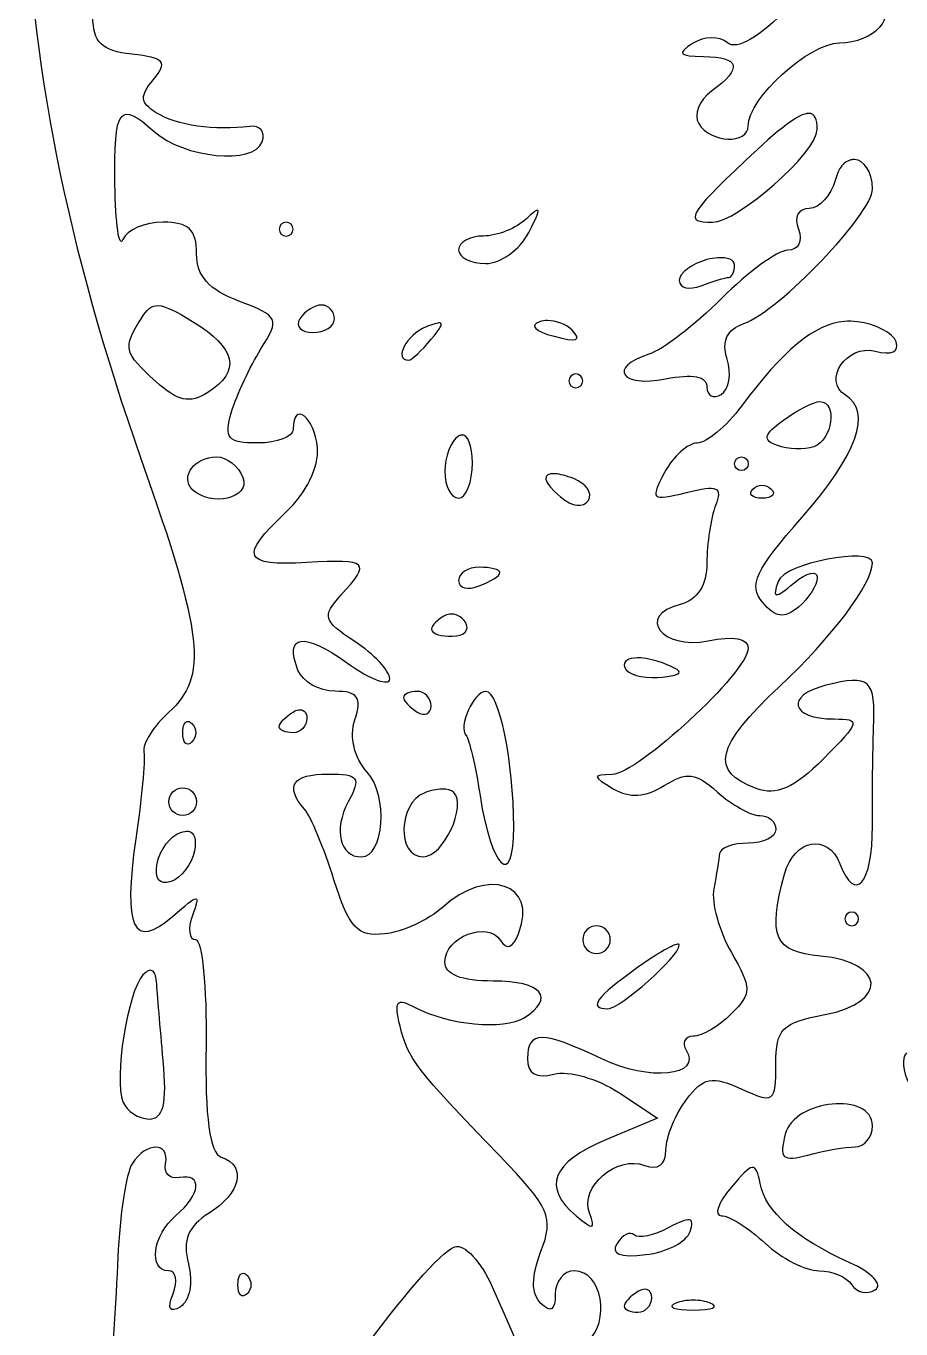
# Model space of a CAD drawing. Extents: x 3 to 91, y 4 to 114.
# Drawn here: x 65.81 to 75.3, y 19.33 to 33.47 of the extents above; entities that cross this region are included whole.
import ezdxf

# ---------------------------------------------------------------- set-up
doc = ezdxf.new("R2010")
doc.units = 0
doc.layers.add('Layer_1', color=7, linetype='CONTINUOUS')

msp = doc.modelspace()

# ---------------------------------------------------------------- linework, layer by layer
at = {"layer": 'Layer_1', "color": 7}
for points in [[(74.305024, 32.518746)], [(74.801634, 32.016969)], [(71.358434, 31.468165)], [(68.634054, 31.337424)], [(73.314903, 30.9514)], [(67.248608, 30.433602)], [(69.016974, 30.439804)], [(70.301651, 30.244983)], [(71.471088, 30.271338)], [(74.690014, 30.26152)], [(71.776496, 29.69153)], [(74.424396, 29.392324)], [(70.535228, 29.029554)], [(67.878544, 28.793394)], [(73.572769, 28.793394)], [(71.555321, 28.609424)], [(73.797045, 28.484885)], [(70.729016, 27.595533)], [(70.406037, 27.087038)], [(72.483429, 26.611614)], [(70.05567, 26.249362)], [(70.801361, 26.249362)], [(68.766861, 26.048342)], [(67.572619, 25.923284)], [(67.511641, 25.201882)], [(67.571069, 24.731109)], [(74.769595, 23.854677)], [(72.001289, 23.705333)], [(72.890122, 23.505861)], [(67.180912, 23.219058)], [(74.558757, 21.772633)], [(68.171549, 19.936571)], [(72.508236, 19.762419)], [(73.048769, 19.644598)]]:
    msp.add_lwpolyline(points, close=True, dxfattribs=at)
for points in [[(74.690014, 30.26152), (74.690014, 30.261004)], [(70.324389, 25.187928), (70.324389, 25.188447), (70.324389, 25.188447)], [(70.120266, 24.45309), (70.120266, 24.453606)], [(66.862583, 21.797438), (66.862583, 21.796922)], [(72.243653, 21.897173), (72.664298, 21.62122), (72.10826, 21.388678)], [(73.690074, 21.08482), (73.690074, 21.085336), (73.690074, 21.085336)], [(73.007947, 20.516379), (73.007428, 20.516379), (73.007428, 20.516379)], [(68.210305, 19.913832), (68.210305, 19.913316)]]:
    msp.add_lwpolyline(points, dxfattribs=at)
for points in [[(65.812002, 35.073629), (65.837641, 33.154339), (66.254206, 31.051351), (67.062055, 28.76342)], [(74.084367, 33.66648), (73.767536, 33.34245), (73.522471, 33.200559), (73.42239, 33.283559)], [(74.638338, 33.282524), (75.008448, 33.282524), (75.303882, 33.603604), (75.020743, 33.698002)], [(66.96077, 33.160051), (66.629509, 33.198051), (66.539506, 33.285906), (66.536506, 33.571396)], [(73.42239, 33.283559), (73.33027, 33.359759), (73.170814, 33.356936), (73.043602, 33.276322)], [(73.043602, 33.276322), (72.870734, 33.166954), (72.895679, 33.137247), (73.160908, 33.135247)], [(73.647183, 32.383354), (73.647183, 32.681894), (74.309297, 33.282524), (74.638338, 33.282524)], [(67.194863, 32.8872), (67.352735, 33.077459), (67.316529, 33.119252), (66.96077, 33.160051)], [(73.160908, 33.135247), (73.560238, 33.132257), (73.589768, 33.008813), (73.250308, 32.760594)], [(67.222769, 32.525983), (67.0494, 32.635681), (67.044114, 32.705611), (67.194863, 32.8872)], [(66.776284, 31.749285), (66.763743, 32.582164), (66.823642, 32.662989), (67.201581, 32.321859)], [(73.250308, 32.760594), (73.113759, 32.661092), (73.051148, 32.501927), (73.109748, 32.407126)], [(68.239245, 32.37767), (67.866246, 32.32637), (67.43974, 32.388703), (67.222769, 32.525983)], [(74.305024, 32.518746), (74.197685, 32.51954), (73.984357, 32.354765), (73.609977, 31.999917)], [(74.395459, 32.343047), (74.395459, 32.457757), (74.369424, 32.518217), (74.305024, 32.518746)], [(68.373087, 32.208689), (68.411036, 32.317179), (68.350888, 32.393069), (68.239245, 32.37767)], [(73.109748, 32.407126), (73.240129, 32.196127), (73.647183, 32.178127), (73.647183, 32.383354)], [(67.201581, 32.321859), (67.522102, 32.03254), (68.285687, 31.958787), (68.373087, 32.208689)], [(73.25806, 31.336908), (73.53401, 31.336908), (74.395459, 32.099038), (74.395459, 32.343047)], [(73.609977, 31.999917), (72.991027, 31.413314), (72.950799, 31.336908), (73.25806, 31.336908)], [(74.758742, 32.013352), (74.690763, 31.997028), (74.626162, 31.928403), (74.592862, 31.800961)], [(74.801634, 32.016969), (74.787452, 32.018028), (74.772911, 32.01676), (74.758742, 32.013352)], [(74.994388, 31.696575), (74.994388, 31.895086), (74.900969, 32.009675), (74.801634, 32.016969)], [(74.592862, 31.800961), (74.547671, 31.628061), (74.419406, 31.486768), (74.308125, 31.486768)], [(66.863618, 31.150872), (66.822118, 31.047983), (66.782285, 31.317165), (66.776284, 31.749285)], [(73.599642, 30.238265), (73.984196, 30.375007), (74.994388, 31.431145), (74.994388, 31.696575)], [(71.241128, 31.375148), (71.132289, 31.272289), (70.922133, 31.18808), (70.773974, 31.18808)], [(71.358434, 31.468165), (71.341289, 31.464858), (71.302429, 31.433047), (71.241128, 31.375148)], [(71.265933, 31.225286), (71.354878, 31.397905), (71.386112, 31.473118), (71.358434, 31.468165)], [(74.308125, 31.486768), (74.189854, 31.486768), (74.141453, 31.393772), (74.191854, 31.262494)], [(67.300284, 31.33794), (67.101365, 31.33794), (66.905118, 31.253742), (66.863618, 31.150872)], [(67.662019, 30.99636), (67.662019, 31.25753), (67.577025, 31.33794), (67.300284, 31.33794)], [(68.634054, 31.337424), (68.592953, 31.337424), (68.559121, 31.303592), (68.559121, 31.262494)], [(68.559121, 31.262494), (68.559121, 31.221293), (68.592853, 31.18808), (68.634054, 31.18808)], [(68.708984, 31.262494), (68.708984, 31.303692), (68.675252, 31.337424), (68.634054, 31.337424)], [(68.634054, 31.18808), (68.675154, 31.18808), (68.708984, 31.221394), (68.708984, 31.262494)], [(74.191854, 31.262494), (74.242053, 31.131742), (74.193177, 31.03605), (74.075064, 31.03305)], [(70.773974, 31.18808), (70.625813, 31.18808), (70.50474, 31.120519), (70.50474, 31.038217)], [(70.798779, 30.888873), (70.960498, 30.888873), (71.170632, 31.040085), (71.265933, 31.225286)], [(68.120905, 30.48218), (67.793896, 30.605618), (67.662019, 30.752949), (67.662019, 30.99636)], [(70.50474, 31.038217), (70.50474, 30.955876), (70.637047, 30.888873), (70.798779, 30.888873)], [(73.314903, 30.9514), (73.279134, 30.949021), (73.239732, 30.942454), (73.198632, 30.931765)], [(73.497839, 30.874403), (73.497839, 30.930302), (73.422234, 30.9584), (73.314903, 30.9514)], [(74.075064, 31.03305), (73.963373, 31.030933), (73.639954, 30.795163), (73.356244, 30.510085)], [(73.198632, 30.931765), (73.034021, 30.888765), (72.898909, 30.786921), (72.898909, 30.705422)], [(73.43531, 30.739011), (73.469711, 30.739011), (73.497839, 30.799804), (73.497839, 30.874403)], [(72.898909, 30.705422), (72.898909, 30.623922), (73.005915, 30.59816), (73.136103, 30.64806)], [(73.136103, 30.64806), (73.266304, 30.698061), (73.400911, 30.739011), (73.43531, 30.739011)], [(67.059989, 30.289941), (67.122608, 30.388803), (67.170408, 30.437603), (67.248608, 30.433602)], [(67.248608, 30.433602), (67.326787, 30.429686), (67.435031, 30.373248), (67.618612, 30.262038)], [(68.360683, 29.962832), (68.567783, 30.290891), (68.555557, 30.318119), (68.120905, 30.48218)], [(69.016974, 30.439804), (68.939526, 30.439804), (68.834298, 30.372142), (68.783398, 30.289941)], [(69.157534, 30.289941), (69.157534, 30.372203), (69.094376, 30.439804), (69.016974, 30.439804)], [(73.356244, 30.510085), (73.072534, 30.225023), (72.718657, 29.953087), (72.570246, 29.905986)], [(67.221218, 29.608848), (66.8734, 29.923628), (66.861067, 29.975817), (67.059989, 30.289941)], [(67.618612, 30.262038), (68.094351, 29.973838), (68.148244, 29.720235), (67.782426, 29.489473)], [(68.783398, 30.289941), (68.732537, 30.207598), (68.796124, 30.140597), (68.924473, 30.140597)], [(68.924473, 30.140597), (69.052794, 30.140597), (69.157534, 30.207547), (69.157534, 30.289941)], [(70.301651, 30.244983), (70.278288, 30.247364), (70.22879, 30.232204), (70.151788, 30.20261)], [(70.208118, 30.068768), (70.306617, 30.187878), (70.34055, 30.240985), (70.301651, 30.244983)], [(71.382206, 30.258419), (71.270116, 30.22112), (71.337995, 30.153191), (71.540335, 30.100291)], [(71.471088, 30.271338), (71.439589, 30.271539), (71.409205, 30.267415), (71.382206, 30.258419)], [(71.736706, 30.165402), (71.671486, 30.230643), (71.565589, 30.270809), (71.471088, 30.271338)], [(74.690014, 30.261004), (74.361454, 30.231413), (74.02773, 29.952963), (73.574319, 29.342714)], [(74.83109, 30.258419), (74.78402, 30.264425), (74.736914, 30.265515), (74.690014, 30.26152)], [(75.253288, 30.039312), (75.221668, 30.135721), (75.031721, 30.23422), (74.83109, 30.258419)], [(70.151788, 30.20261), (69.942064, 30.122108), (69.794995, 29.840875), (69.962653, 29.840875)], [(71.540335, 30.100291), (71.789305, 30.035179), (71.847757, 30.054401), (71.736706, 30.165402)], [(73.418773, 29.853794), (73.356204, 30.050903), (73.41327, 30.171866), (73.599642, 30.238265)], [(68.041842, 29.280185), (68.0971, 29.465386), (68.240504, 29.772472), (68.360683, 29.962832)], [(69.962653, 29.840875), (69.993723, 29.840875), (70.104086, 29.943416), (70.208118, 30.068768)], [(74.701383, 29.462086), (74.447523, 29.618987), (74.717549, 30.019061), (75.023326, 29.939059)], [(75.023326, 29.939059), (75.200887, 29.892561), (75.288883, 29.931121), (75.253288, 30.039312)], [(72.570246, 29.905986), (72.120516, 29.763246), (72.268664, 29.542102), (72.749563, 29.638302)], [(73.354178, 29.470355), (73.439879, 29.523255), (73.468973, 29.695692), (73.418773, 29.853794)], [(71.776496, 29.69153), (71.735396, 29.69153), (71.702082, 29.657698), (71.702082, 29.616598)], [(71.851426, 29.616598), (71.851426, 29.657799), (71.817697, 29.69153), (71.776496, 29.69153)], [(72.749563, 29.638302), (73.046174, 29.697632), (73.198632, 29.66807), (73.198632, 29.550971)], [(67.782426, 29.489473), (67.588375, 29.367075), (67.45738, 29.395128), (67.221218, 29.608848)], [(71.702082, 29.616598), (71.702082, 29.575497), (71.735296, 29.541668), (71.776496, 29.541668)], [(71.776496, 29.541668), (71.817597, 29.541668), (71.851426, 29.575497), (71.851426, 29.616598)], [(73.198632, 29.550971), (73.198632, 29.453469), (73.268479, 29.417353), (73.354178, 29.470355)], [(68.973051, 28.891579), (68.94536, 29.226247), (68.710018, 29.406556), (68.710018, 29.093117)], [(74.23061, 28.137103), (74.827891, 28.815651), (74.993282, 29.281686), (74.701383, 29.462086)], [(68.325544, 28.943254), (67.997135, 28.943254), (67.95594, 28.992374), (68.041842, 29.280185)], [(73.574319, 29.342714), (73.410748, 29.122544), (73.194242, 28.942738), (73.093211, 28.942738)], [(74.029072, 29.191817), (74.179813, 29.302029), (74.357798, 29.392324), (74.424396, 29.392324)], [(74.424396, 29.392324), (74.619508, 29.392324), (74.563062, 28.974348), (74.35825, 28.902948)], [(73.962926, 28.914317), (73.799106, 28.974817), (73.813193, 29.033959), (74.029072, 29.191817)], [(68.710018, 29.093117), (68.710018, 29.010855), (68.536864, 28.943254), (68.325544, 28.943254)], [(70.50474, 29.018184), (70.42238, 28.967286), (70.354877, 28.794506), (70.354877, 28.634748)], [(70.535228, 29.029554), (70.525332, 29.028231), (70.515331, 29.025196), (70.50474, 29.018184)], [(70.654084, 28.727249), (70.654084, 28.917291), (70.60453, 29.037555), (70.535228, 29.029554)], [(68.631469, 28.19188), (68.851319, 28.398419), (68.990349, 28.683108), (68.973051, 28.891579)], [(73.093211, 28.942738), (72.992172, 28.942738), (72.832811, 28.79863), (72.738712, 28.62286)], [(74.35825, 28.902948), (74.255362, 28.867046), (74.077366, 28.872108), (73.962926, 28.914317)], [(67.062055, 28.76342), (67.739185, 26.845741), (67.786792, 26.409152), (67.361262, 26.024054)], [(67.615511, 28.440443), (67.479801, 28.576153), (67.641731, 28.793392), (67.878544, 28.793394)], [(67.878544, 28.793394), (67.988343, 28.793394), (68.116915, 28.692578), (68.164315, 28.569118)], [(70.50474, 28.344325), (70.587089, 28.344325), (70.654084, 28.516616), (70.654084, 28.727249)], [(73.497839, 28.718462), (73.497839, 28.759562), (73.53157, 28.793392), (73.572769, 28.793394)], [(73.572769, 28.644048), (73.531668, 28.644048), (73.497839, 28.677361), (73.497839, 28.718462)], [(73.572769, 28.793394), (73.613869, 28.793394), (73.647183, 28.759562), (73.647183, 28.718462)], [(73.647183, 28.718462), (73.647183, 28.677361), (73.61397, 28.644048), (73.572769, 28.644048)], [(68.164315, 28.569118), (68.251283, 28.342447), (67.815631, 28.240323), (67.615511, 28.440443)], [(70.354877, 28.634748), (70.354877, 28.474987), (70.422438, 28.344325), (70.50474, 28.344325)], [(71.555321, 28.609424), (71.406421, 28.622812), (71.412258, 28.522419), (71.610097, 28.358277)], [(71.754277, 28.556198), (71.671587, 28.587898), (71.604922, 28.605424), (71.555321, 28.609424)], [(71.912405, 28.321071), (71.960424, 28.398771), (71.889042, 28.504499), (71.754277, 28.556198)], [(72.738712, 28.62286), (72.579261, 28.324921), (72.595469, 28.31012), (72.97694, 28.40582)], [(72.97694, 28.40582), (73.315969, 28.49092), (73.369865, 28.466642), (73.292167, 28.264228)], [(73.797045, 28.344325), (73.687344, 28.344325), (73.64241, 28.388643), (73.697311, 28.443544)], [(73.697311, 28.443544), (73.724708, 28.470944), (73.760845, 28.484885), (73.797045, 28.484885)], [(73.797045, 28.484885), (73.833145, 28.484885), (73.86938, 28.471047), (73.89678, 28.443544)], [(73.89678, 28.443544), (73.95171, 28.388743), (73.906808, 28.344325), (73.797045, 28.344325)], [(71.610097, 28.358277), (71.738158, 28.251978), (71.860306, 28.23687), (71.912405, 28.321071)], [(68.859362, 27.646177), (68.164273, 27.607275), (68.120759, 27.712108), (68.631469, 28.19188)], [(73.292167, 28.264228), (73.240566, 28.129856), (73.198632, 27.850859), (73.198632, 27.644108)], [(73.801178, 27.216229), (73.648029, 27.400757), (73.722459, 27.559801), (74.23061, 28.137103)], [(74.994388, 27.643076), (74.994388, 27.823477), (74.034477, 27.635191), (73.970678, 27.442054)], [(69.228847, 27.291675), (69.557018, 27.654175), (69.526512, 27.683475), (68.859362, 27.646177)], [(70.729016, 27.595533), (70.605546, 27.595533), (70.50474, 27.530639), (70.50474, 27.45084)], [(70.953809, 27.53714), (70.953809, 27.56944), (70.852476, 27.595533), (70.729016, 27.595533)], [(73.198632, 27.644108), (73.198632, 27.398564), (73.098003, 27.242375), (72.909244, 27.192975)], [(73.982047, 26.297937), (74.558437, 26.837658), (74.994388, 27.416775), (74.994388, 27.643076)], [(74.146893, 27.427068), (74.283733, 27.540068), (74.395459, 27.56518), (74.395459, 27.482879)], [(70.50474, 27.45084), (70.50474, 27.37114), (70.605546, 27.344528), (70.729016, 27.391928)], [(70.729016, 27.391928), (70.852476, 27.439339), (70.953809, 27.504739), (70.953809, 27.53714)], [(73.970678, 27.442054), (73.908318, 27.253414), (73.934044, 27.251337), (74.146893, 27.427068)], [(74.395459, 27.482879), (74.395459, 27.400577), (74.30336, 27.256401), (74.190819, 27.163003)], [(69.378194, 26.790414), (69.033984, 27.015945), (69.020589, 27.061556), (69.228847, 27.291675)], [(72.909244, 27.192975), (72.426665, 27.066763), (72.709767, 26.697188), (73.212067, 26.79765)], [(74.190819, 27.163003), (74.035311, 27.033913), (73.94186, 27.04674), (73.801178, 27.216229)], [(70.344542, 27.065332), (70.137014, 26.93707), (70.175714, 26.84726), (70.438594, 26.84726)], [(70.406037, 27.087038), (70.384632, 27.084392), (70.363743, 27.077132), (70.344542, 27.065332)], [(70.578119, 26.999705), (70.53935, 27.062403), (70.470339, 27.095037), (70.406037, 27.087038)], [(70.438594, 26.84726), (70.566914, 26.84726), (70.629819, 26.916004), (70.578119, 26.999705)], [(68.761178, 26.480357), (68.612236, 26.868466), (68.819026, 26.897528), (69.299645, 26.555287)], [(73.212067, 26.79765), (73.486639, 26.85258), (73.647183, 26.823315), (73.647183, 26.717034)], [(69.757498, 26.385789), (69.757498, 26.471787), (69.586593, 26.653865), (69.378194, 26.790414)], [(73.647183, 26.717034), (73.647183, 26.463135), (72.449652, 25.352091), (72.170271, 25.347091)], [(72.483429, 26.611614), (72.376106, 26.619022), (72.300496, 26.590606), (72.300496, 26.534617)], [(72.599703, 26.591976), (72.558531, 26.602586), (72.51923, 26.609629), (72.483429, 26.611614)], [(72.898909, 26.456584), (72.898909, 26.488186), (72.764332, 26.548976), (72.599703, 26.591976)], [(69.164252, 26.249878), (68.991503, 26.249878), (68.809877, 26.353346), (68.761178, 26.480357)], [(69.299645, 26.555287), (69.551306, 26.375788), (69.757498, 26.299789), (69.757498, 26.385789)], [(72.300496, 26.534617), (72.300496, 26.460015), (72.435092, 26.399225), (72.599703, 26.399225)], [(72.599703, 26.399225), (72.764332, 26.399225), (72.898909, 26.424995), (72.898909, 26.456584)], [(75.007824, 25.846804), (75.029308, 26.380683), (74.968681, 26.435391), (74.488992, 26.314992)], [(73.734516, 25.195164), (73.229996, 25.381783), (73.290167, 25.650049), (73.982047, 26.297937)], [(74.488992, 26.314992), (74.042893, 26.203031), (74.105269, 25.94964), (74.57891, 25.94964)], [(69.379745, 25.939821), (69.457945, 26.186172), (69.413852, 26.249878), (69.164252, 26.249878)], [(70.05567, 26.249362), (69.973311, 26.249362), (69.90581, 26.219517), (69.90581, 26.183216)], [(69.90581, 26.183216), (69.90581, 26.146916), (69.973372, 26.075986), (70.05567, 26.025085)], [(70.205533, 26.090715), (70.205533, 26.177967), (70.137972, 26.249362), (70.05567, 26.249362)], [(70.801361, 26.249362), (70.669273, 26.249362), (70.494672, 25.859972), (70.585872, 25.76877)], [(71.103153, 24.779168), (71.103153, 25.482359), (70.945792, 26.249362), (70.801361, 26.249362)], [(67.361262, 26.024054), (67.196083, 25.874572), (67.07416, 25.679055), (67.089961, 25.589454)], [(68.559121, 25.865923), (68.559121, 25.902224), (68.626682, 25.973669), (68.708984, 26.02457)], [(68.708984, 26.02457), (68.729595, 26.037375), (68.748962, 26.045326), (68.766861, 26.048342)], [(68.766861, 26.048342), (68.820561, 26.057336), (68.858846, 26.024345), (68.858846, 25.95894)], [(70.05567, 26.025085), (70.138032, 25.974156), (70.205533, 26.003522), (70.205533, 26.090715)], [(67.511641, 25.800295), (67.511641, 25.882578), (67.536829, 25.928285), (67.572619, 25.923284)], [(67.572619, 25.923284), (67.584605, 25.921432), (67.597675, 25.913736), (67.611375, 25.90003)], [(67.611375, 25.90003), (67.666176, 25.845129), (67.666176, 25.755459), (67.611375, 25.700558)], [(68.708984, 25.800295), (68.626624, 25.800293), (68.559121, 25.829625), (68.559121, 25.865923)], [(68.858846, 25.95894), (68.858846, 25.871701), (68.791285, 25.800293), (68.708984, 25.800295)], [(69.513587, 25.37293), (69.370746, 25.53073), (69.319242, 25.749231), (69.379745, 25.939821)], [(74.57891, 25.94964), (74.87278, 25.94964), (74.865086, 25.920094), (74.462636, 25.517625)], [(67.611375, 25.700558), (67.556575, 25.645617), (67.511641, 25.690504), (67.511641, 25.800295)], [(70.585872, 25.76877), (70.619291, 25.735383), (70.687699, 25.442605), (70.737801, 25.118165)], [(74.993872, 24.789502), (74.99202, 25.139324), (74.997822, 25.615092), (75.007824, 25.846804)], [(67.089961, 25.589454), (67.10573, 25.499853), (67.066651, 25.076229), (67.003143, 24.647911)], [(74.462636, 25.517625), (74.145039, 25.200165), (73.952226, 25.114662), (73.734516, 25.195164)], [(68.833523, 24.970372), (68.614234, 25.222551), (68.701022, 25.351742), (69.089322, 25.351742)], [(69.089322, 25.351742), (69.423642, 25.351742), (69.449489, 25.315835), (69.306881, 25.049434)], [(69.449507, 24.453606), (69.698216, 24.453606), (69.744446, 25.11784), (69.513587, 25.37293)], [(72.170271, 25.347091), (71.953032, 25.343095), (71.954527, 25.325871), (72.18319, 25.192579)], [(72.736127, 25.227203), (72.980999, 25.380113), (73.080641, 25.367982), (73.313871, 25.156921)], [(67.361778, 25.052019), (67.361778, 25.134289), (67.429339, 25.201882), (67.511641, 25.201882)], [(67.511641, 25.201882), (67.594, 25.201882), (67.661503, 25.134321), (67.661503, 25.052019)], [(70.120266, 24.453606), (70.338928, 24.453606), (70.598863, 25.008022), (70.449963, 25.156921)], [(70.324389, 25.188447), (70.267668, 25.187124), (70.200302, 25.174291), (70.136802, 25.149688)], [(70.449963, 25.156921), (70.427394, 25.179411), (70.381089, 25.188928), (70.324389, 25.187928)], [(72.18319, 25.192579), (72.361329, 25.088699), (72.530599, 25.098904), (72.736127, 25.227203)], [(73.313871, 25.156921), (73.468991, 25.016534), (73.674808, 24.902157), (73.771206, 24.902157)], [(67.511641, 24.902675), (67.429382, 24.902675), (67.361778, 24.969718), (67.361778, 25.052019)], [(67.661503, 25.052019), (67.661503, 24.969678), (67.593939, 24.902675), (67.511641, 24.902675)], [(69.306881, 25.049434), (69.145369, 24.747746), (69.215756, 24.453606), (69.449507, 24.453606)], [(70.136802, 25.149688), (69.845753, 25.037989), (69.831828, 24.45309), (70.120266, 24.45309)], [(70.737801, 25.118165), (70.86107, 24.320275), (71.103153, 24.095749), (71.103153, 24.779168)], [(69.152883, 24.204009), (69.045324, 24.547038), (68.901523, 24.892171), (68.833523, 24.970372)], [(73.771206, 24.902157), (73.867607, 24.902157), (73.946908, 24.834595), (73.946908, 24.752297)], [(67.488387, 24.71974), (67.520586, 24.730508), (67.548468, 24.734099), (67.571069, 24.731109)], [(73.946908, 24.752297), (73.946908, 24.670035), (73.811804, 24.602434), (73.647183, 24.602434)], [(74.640921, 24.37816), (74.808362, 23.941809), (74.99687, 24.161612), (74.993872, 24.789502)], [(67.003143, 24.647911), (66.860345, 23.685669), (66.978643, 23.436468), (67.402603, 23.808168)], [(67.235688, 24.38591), (67.264107, 24.532621), (67.377637, 24.682841), (67.488387, 24.71974)], [(67.571069, 24.731109), (67.639038, 24.720949), (67.663049, 24.648715), (67.638247, 24.520786)], [(73.647183, 24.602434), (73.482564, 24.602434), (73.342608, 24.551997), (73.336607, 24.490296)], [(74.040957, 24.266022), (74.143247, 24.64771), (74.511121, 24.716414), (74.640921, 24.37816)], [(67.638247, 24.520786), (67.609833, 24.374075), (67.495774, 24.223855), (67.385032, 24.186956)], [(73.336607, 24.490296), (73.33031, 24.428587), (73.301862, 24.256203), (73.273562, 24.107375)], [(67.385032, 24.186956), (67.256283, 24.144057), (67.202589, 24.215341), (67.235688, 24.38591)], [(71.158964, 23.631434), (71.363863, 24.165385), (70.815792, 24.34628), (70.328522, 23.905321)], [(69.700655, 23.617999), (69.406415, 23.586598), (69.316194, 23.683168), (69.152883, 24.204009)], [(74.431633, 23.377702), (73.926551, 23.426504), (73.857868, 23.582852), (74.040957, 24.266022)], [(67.402603, 23.808168), (67.690253, 24.060528), (67.70576, 24.060869), (67.617061, 23.817987)], [(73.273562, 24.107375), (73.245262, 23.958534), (73.331178, 23.647257), (73.46425, 23.415426)], [(70.328522, 23.905321), (70.176942, 23.768129), (69.894433, 23.638697), (69.700655, 23.617999)], [(67.617061, 23.817987), (67.56446, 23.673956), (67.580083, 23.555986), (67.651685, 23.555986)], [(70.355912, 23.315175), (70.355912, 23.585035), (70.824833, 23.766126), (70.959492, 23.548236)], [(74.769595, 23.854677), (74.728495, 23.854677), (74.694665, 23.821363), (74.694665, 23.780263)], [(74.694665, 23.780263), (74.694665, 23.739162), (74.728394, 23.705333), (74.769595, 23.705333)], [(74.844525, 23.780263), (74.844525, 23.821464), (74.810796, 23.854677), (74.769595, 23.854677)], [(74.769595, 23.705333), (74.810696, 23.705333), (74.844525, 23.739162), (74.844525, 23.780263)], [(70.959492, 23.548236), (71.027853, 23.437614), (71.095364, 23.465734), (71.158964, 23.631434)], [(72.001289, 23.705333), (71.91893, 23.705333), (71.851426, 23.637869), (71.851426, 23.55547)], [(72.150633, 23.55547), (72.150633, 23.637739), (72.083588, 23.705333), (72.001289, 23.705333)], [(67.651685, 23.555986), (67.723244, 23.555986), (67.774338, 23.039159), (67.764339, 22.407221)], [(71.851426, 23.55547), (71.851426, 23.473129), (71.918988, 23.406126), (72.001289, 23.406126)], [(72.001289, 23.406126), (72.083638, 23.406126), (72.150633, 23.473169), (72.150633, 23.55547)], [(72.122728, 22.806678), (72.25988, 22.806678), (72.898909, 23.374262), (72.898909, 23.496042)], [(72.890122, 23.505861), (72.848075, 23.511946), (72.666417, 23.409576), (72.450356, 23.255747)], [(72.898909, 23.496042), (72.898909, 23.501863), (72.895785, 23.504961), (72.890122, 23.505861)], [(73.46425, 23.415426), (73.687219, 23.026986), (73.68728, 22.974987), (73.463215, 22.750867)], [(74.478141, 22.743117), (75.169849, 22.872877), (75.137753, 23.309508), (74.431633, 23.377702)], [(67.180912, 23.219058), (67.155538, 23.231943), (67.12096, 23.217735), (67.080658, 23.174097)], [(67.22742, 23.099167), (67.222922, 23.165757), (67.206306, 23.206056), (67.180912, 23.219058)], [(70.879911, 23.106919), (70.531971, 23.106919), (70.355912, 23.176706), (70.355912, 23.315175)], [(72.450356, 23.255747), (71.994563, 22.931186), (71.90369, 22.806678), (72.122728, 22.806678)], [(67.080658, 23.174097), (66.913788, 22.993728), (66.763685, 22.045048), (66.862583, 21.797438)], [(67.299768, 22.245989), (67.268068, 22.5958), (67.235421, 22.979816), (67.22742, 23.099167)], [(71.216323, 22.70901), (71.562115, 22.92428), (71.407792, 23.106919), (70.879911, 23.106919)], [(69.869636, 22.618059), (69.801617, 22.893019), (69.830576, 22.928595), (70.033967, 22.820114)], [(70.033967, 22.820114), (70.389567, 22.630505), (70.998505, 22.573429), (71.216323, 22.70901)], [(70.951224, 21.209878), (70.032784, 22.161317), (69.958637, 22.258279), (69.869636, 22.618059)], [(73.463215, 22.750867), (73.329466, 22.617117), (73.143837, 22.507471), (73.050838, 22.507471)], [(73.946908, 22.204648), (73.946908, 22.589029), (74.012951, 22.655815), (74.478141, 22.743117)], [(72.057616, 22.261493), (71.411726, 22.569347), (71.253013, 22.570381), (71.253013, 22.265626)], [(73.050838, 22.507471), (72.957737, 22.507471), (72.923674, 22.439476), (72.974874, 22.356577)], [(67.764339, 22.407221), (67.752327, 21.624189), (67.80455, 21.238874), (67.928669, 21.197474)], [(72.974874, 22.356577), (73.149184, 22.074497), (72.574657, 22.014931), (72.057616, 22.261493)], [(75.365942, 22.329706), (75.243702, 22.207466), (75.45715, 21.759198), (75.637759, 21.759198)], [(67.147323, 21.61037), (67.302763, 21.61037), (67.342567, 21.773059), (67.299768, 22.245989)], [(71.253013, 22.265626), (71.253013, 22.101196), (71.344609, 22.047594), (71.538268, 22.098195)], [(73.570186, 21.937482), (73.926006, 21.775361), (73.946905, 21.789948), (73.946908, 22.204648)], [(71.538268, 22.098195), (71.695137, 22.139195), (72.01242, 22.048882), (72.243653, 21.897173)], [(72.976424, 21.821727), (73.160312, 22.064747), (73.251305, 22.08277), (73.570186, 21.937482)], [(66.862583, 21.796922), (66.904083, 21.694161), (67.032181, 21.61037), (67.147323, 21.61037)], [(72.754214, 21.277572), (72.756595, 21.419034), (72.856962, 21.663837), (72.976424, 21.821727)], [(74.558757, 21.772633), (74.334946, 21.751414), (74.098609, 21.635905), (74.048709, 21.445005)], [(74.993872, 21.535437), (74.993872, 21.721648), (74.782549, 21.793832), (74.558757, 21.772633)], [(74.806804, 21.308578), (74.909668, 21.309636), (74.993872, 21.411977), (74.993872, 21.535437)], [(67.325088, 21.124095), (67.373539, 21.366434), (67.116139, 21.366434), (66.962321, 21.124095)], [(72.10826, 21.388678), (71.516948, 21.141607), (71.408453, 20.867721), (71.780113, 20.55927)], [(74.048709, 21.445005), (73.97965, 21.180964), (74.018589, 21.145579), (74.293139, 21.219178)], [(71.398743, 20.175315), (71.539573, 20.545716), (71.496525, 20.644966), (70.951224, 21.209878)], [(71.923258, 20.591827), (71.815687, 20.872137), (72.223322, 21.22212), (72.523222, 21.10704)], [(72.523222, 21.10704), (72.67042, 21.050541), (72.751214, 21.11027), (72.754214, 21.277572)], [(74.293139, 21.219178), (74.472759, 21.26738), (74.703913, 21.307578), (74.806804, 21.308578)], [(66.962321, 21.124095), (66.89703, 21.021214), (66.827524, 20.567046), (66.808325, 20.114336)], [(67.474951, 20.974748), (67.372092, 20.954163), (67.304488, 21.021243), (67.325088, 21.124095)], [(67.928669, 21.197474), (68.20909, 21.103973), (68.145148, 20.806092), (67.797928, 20.589242)], [(73.690074, 21.085336), (73.647445, 21.079753), (73.581264, 21.008787), (73.461665, 20.868296)], [(73.776892, 20.909121), (73.751704, 21.030721), (73.732675, 21.090821), (73.690074, 21.08482)], [(67.437227, 20.562887), (67.709867, 20.789188), (67.731721, 21.026048), (67.474951, 20.974748)], [(73.461665, 20.868296), (73.318425, 20.700065), (73.270728, 20.561855), (73.355728, 20.561855)], [(74.750993, 20.050775), (74.153251, 20.323214), (73.841292, 20.59837), (73.776892, 20.909121)], [(67.357645, 19.964474), (67.134244, 19.964474), (67.186127, 20.354498), (67.437227, 20.562887)], [(67.797928, 20.589242), (67.568648, 20.446052), (67.508352, 20.298452), (67.573651, 20.038372)], [(71.780113, 20.55927), (71.968153, 20.403229), (71.993457, 20.408937), (71.923258, 20.591827)], [(73.007428, 20.516379), (72.972278, 20.522887), (72.901677, 20.494154), (72.785736, 20.432146)], [(73.016731, 20.389254), (73.042925, 20.467875), (73.043057, 20.50938), (73.007947, 20.516379)], [(73.355728, 20.561855), (73.440678, 20.561855), (73.654451, 20.427785), (73.831153, 20.263164)], [(72.409533, 20.352564), (72.365792, 20.396234), (72.282213, 20.354681), (72.224015, 20.261098)], [(72.785736, 20.432146), (72.622428, 20.344548), (72.453232, 20.308866), (72.409533, 20.352564)], [(72.534589, 20.139141), (72.76335, 20.166041), (72.980232, 20.278386), (73.016731, 20.389254)], [(68.188085, 17.118655), (68.712894, 18.153279), (70.15626, 20.122731), (70.464949, 20.22544)], [(70.464949, 20.22544), (70.566157, 20.25914), (70.748482, 20.062584), (70.870092, 19.788774)], [(72.224015, 20.261098), (72.152155, 20.145136), (72.2519, 20.105941), (72.534589, 20.139141)], [(73.831153, 20.263164), (74.007847, 20.098543), (74.270856, 19.963958), (74.415096, 19.963958)], [(66.808325, 20.114336), (66.789196, 19.661637), (66.737486, 18.886855), (66.693086, 18.392994)], [(71.398224, 19.61049), (71.291065, 19.717691), (71.291121, 19.892404), (71.398743, 20.175315)], [(67.407255, 19.715395), (67.459814, 19.852364), (67.437444, 19.964474), (67.357645, 19.964474)], [(67.573651, 20.038372), (67.624573, 19.835452), (67.587727, 19.636835), (67.487352, 19.574835)], [(68.11057, 19.813579), (68.11057, 19.89587), (68.135758, 19.941569), (68.171549, 19.936571)], [(68.171549, 19.936571), (68.183534, 19.934719), (68.196605, 19.927511), (68.210305, 19.913832)], [(71.75996, 19.963958), (71.646049, 19.963958), (71.553254, 19.849639), (71.553254, 19.709709)], [(71.897419, 19.19088), (72.159611, 19.408478), (72.060741, 19.963958), (71.75996, 19.963958)], [(74.415096, 19.963958), (74.559336, 19.963958), (74.719446, 19.89573), (74.771146, 19.812029)], [(75.023326, 19.757252), (75.112088, 19.812052), (74.992451, 19.940714), (74.750993, 20.050775)], [(68.210305, 19.713844), (68.155507, 19.659004), (68.11057, 19.70379), (68.11057, 19.813579)], [(68.210305, 19.913316), (68.265206, 19.858405), (68.265206, 19.768743), (68.210305, 19.713844)], [(70.870092, 19.788774), (72.274003, 16.627935), (72.743564, 14.983301), (72.893223, 12.706519)], [(74.771146, 19.812029), (74.822845, 19.728428), (74.936328, 19.703452), (75.023326, 19.757252)], [(67.487352, 19.574835), (67.368954, 19.501733), (67.342855, 19.547604), (67.407255, 19.715395)], [(71.553254, 19.709709), (71.553254, 19.53401), (71.505426, 19.50331), (71.398224, 19.61049)], [(72.450356, 19.739165), (72.368002, 19.688275), (72.300496, 19.616819), (72.300496, 19.580518)], [(72.508236, 19.762419), (72.490324, 19.759324), (72.470956, 19.751865), (72.450356, 19.739165)], [(72.450356, 19.514372), (72.532707, 19.514372), (72.599703, 19.58582), (72.599703, 19.673019)], [(72.599703, 19.673019), (72.599703, 19.738419), (72.561931, 19.77142), (72.508236, 19.762419)], [(73.048769, 19.644598), (72.980959, 19.644598), (72.913101, 19.634305), (72.861701, 19.613591)], [(73.23584, 19.613591), (73.1844, 19.634282), (73.116571, 19.644598), (73.048769, 19.644598)], [(72.300496, 19.580518), (72.300496, 19.54422), (72.368062, 19.514372), (72.450356, 19.514372)], [(72.861701, 19.613591), (72.758812, 19.572091), (72.842995, 19.538145), (73.048769, 19.538145)], [(73.048769, 19.538145), (73.254541, 19.538145), (73.338723, 19.572091), (73.23584, 19.613591)]]:
    msp.add_open_spline(points, degree=3, dxfattribs=at)

doc.saveas('drawing.dxf')
